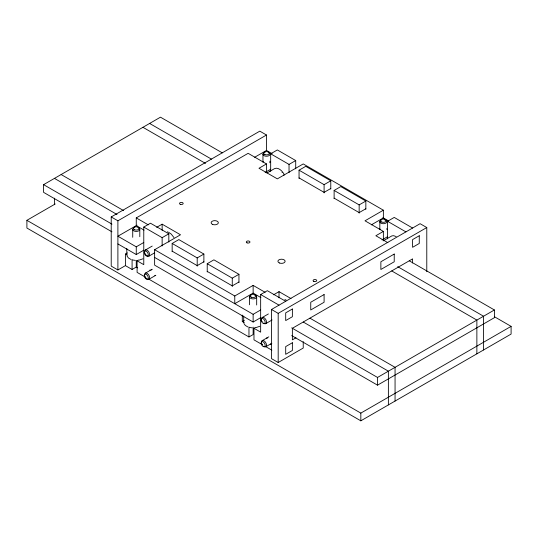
<?xml version="1.0" encoding="UTF-8"?>
<svg xmlns="http://www.w3.org/2000/svg" width="538" height="538" viewBox="0 0 538 538"><rect width="100%" height="100%" fill="white"/><g stroke="black" fill="none" stroke-linecap="round" stroke-linejoin="round"><path stroke-width="0.81" d="M117.896 269.962L117.896 220.802L111.218 216.949L111.218 266.108L117.896 269.962L125.408 265.624L132.086 269.484L136.262 267.07L137.694 267.897M162.14 230.345L162.14 224.178L180.506 234.776L154.628 249.719L154.628 265.147L253.136 322.02L260.654 317.682M111.985 231.844L43.598 192.362L43.598 184.655L160.472 117.176L222.308 152.879M494.368 316.694L511.1 326.358L511.1 334.071L360.83 420.824L26.9 228.031L26.9 220.318L55.212 203.976M111.218 216.949L259.814 131.151L266.498 135.011L266.498 150.432L272.147 153.693M117.896 220.802L266.498 135.011M144.036 230.109L136.262 225.624L136.262 217.91L248.132 153.323L266.498 163.929L266.498 171.642M137.062 225.16L117.896 236.222L136.262 246.828L143.774 242.49M254.609 157.298L266.498 150.432M145.085 276.989L137.096 272.376L137.096 260.809L143.774 264.662L143.774 227.07L150.452 223.209L168.818 233.815L168.818 242.08M270.668 171.353L270.668 153.807L277.346 149.947L295.712 160.553L295.712 168.818M156.679 227.332L162.14 224.178M266.498 163.929L258.98 168.266L277.346 178.872L303.23 163.929L383.372 210.197L383.372 217.91L371.361 224.844M265.126 172.429L270.668 169.228M125.408 265.624L125.408 254.057L127.412 252.9M266.949 173.007L274.501 168.643C277.467 167.204 280.607 169.631 282.443 171.81M143.774 227.07L162.14 237.668L168.818 233.815M270.668 153.807L289.034 164.406L295.712 160.553M117.896 243.936L136.262 254.541L143.774 250.204M145.26 250.083L152.214 246.068M137.096 260.809L138.488 260.002M148.979 256.101L154.547 252.887M172.16 251.717L172.16 243.452L178.838 239.598L203.882 254.057L203.882 262.322M299.054 178.455L299.054 170.19L305.732 166.336L330.776 180.795L330.776 189.06M145.26 273.217L151.931 269.363M148.979 279.235L155.657 275.382M172.16 243.452L197.204 257.91L203.882 254.057M299.054 170.19L324.098 184.655L330.776 180.795M203.882 261.771L197.204 265.624L172.16 251.165M330.776 188.508L324.098 192.362L299.054 177.903M207.224 271.959L207.224 263.701L213.902 259.841L238.946 274.299L238.946 282.564M334.118 198.697L334.118 190.439L340.796 186.578L365.84 201.037L365.84 209.302M207.224 263.701L232.268 278.159L238.946 274.299M334.118 190.439L359.162 204.897L365.84 201.037M238.946 282.013L232.268 285.866L207.224 271.408M365.84 208.751L359.162 212.604L334.118 198.145M154.628 249.719L234.77 295.987L253.136 285.389L265.147 292.322M383.372 210.197L365.006 220.802L383.372 231.407L383.372 239.114M260.91 297.588L253.136 293.096L234.77 303.701L234.77 295.987M262.557 344.811L253.976 339.855L253.976 328.281L260.654 332.141L260.654 294.542L267.332 290.688L285.698 301.293M387.548 238.825L387.548 221.286L394.226 217.426L412.592 228.031M273.553 294.811L279.02 291.65L291.024 298.583M383.372 231.407L375.86 235.745L387.864 242.678M154.628 257.433L253.136 314.306L260.654 309.969M382.007 239.908L387.548 236.707M242.288 315.107L242.288 321.536L244.292 320.379M383.137 240.876L391.866 235.893L393.601 235.684L396.19 236.579M303.23 341.617L303.23 348.046L278.186 362.504L271.502 358.651L271.502 309.484L420.104 223.694L426.782 227.547L426.782 271.71M262.134 317.561L268.395 313.943M271.502 309.484L278.186 313.345L426.782 227.547M253.976 328.281L255.362 327.481M265.859 323.58L272.114 319.962M148.717 279.087L248.966 336.963L253.136 334.549L253.136 327.111M262.134 340.695L268.812 336.842M265.859 346.714L271.865 343.244M295.994 337.763L292.376 339.855L292.376 328.281L412.592 258.879L412.592 263.008M291.683 327.884L377.528 377.447L494.402 309.969L494.402 317.682L377.528 385.161L291.683 335.598M26.9 220.318L360.83 413.11L511.1 326.358M142.906 258.812L138.992 260.17M259.78 326.29L255.866 327.649M135.341 260.379L132.671 259.988M252.214 327.857L249.545 327.467M167.358 231.844L167.99 232.026M284.864 299.505L286.162 300.103M131.043 259.491L128.454 257.991L127.015 255.994M247.917 326.969L245.328 325.47L243.889 323.472M168.636 232.288L171.212 234.07L173.982 237.581M382.908 217.641L388.698 220.984M387.548 221.286L405.914 231.885M409.284 260.822L494.402 309.969M149.618 123.444L211.461 159.14M397.703 266.673L483.548 316.236L483.548 349.976M142.94 127.298L205.509 163.417M391.751 270.944L476.87 320.09L476.87 353.829M61.13 174.534L123.693 210.654M136.262 217.91L148.273 224.844M309.942 318.18L395.06 367.326L395.06 401.066M260.654 294.542L279.02 305.147M54.452 178.387L117.015 214.507M303.264 322.04L388.382 371.18L388.382 404.919M43.598 184.655L111.985 224.138M125.408 254.057L127.412 255.214M242.288 321.536L244.292 322.692M265.422 346.459L271.865 350.177M283.008 172.523L284.01 174.056M379.835 221.569L379.835 229.275M377.528 377.447L377.528 385.161M360.83 413.11L360.83 420.824M359.162 204.897L359.162 213.156M324.098 184.655L324.098 192.913M289.034 164.406L289.034 172.671M279.02 291.65L279.02 297.823M278.186 313.345L278.186 362.504M262.961 154.09L262.961 161.797M256.673 296.969L256.673 304.999M253.136 285.389L253.136 293.096M253.136 314.306L253.136 322.02M249.598 296.754L249.598 304.784M248.966 327.043L248.966 336.963M243.694 316.008L243.694 322.356M232.268 278.159L232.268 286.418M197.204 257.91L197.204 266.175M162.14 237.668L162.14 245.933M139.799 229.491L139.799 236.72M136.262 246.828L136.262 254.541M136.262 260.459L136.262 267.07M132.725 229.282L132.725 237.312M132.086 259.565L132.086 269.484M126.82 248.529L126.82 254.877M54.452 198.139L54.452 204.722M262.228 344.73A3.544 2.044 60 0 1 262.9 340.473A3.544 2.044 60 0 1 266.485 344.797A3.544 2.044 60 0 1 263.465 346.223M270.937 344.333A5.313 3.067 60 0 1 270.399 344.024M266.996 338.658A5.313 3.067 60 0 1 266.915 337.682M144.641 275.207A3.544 2.044 60 0 1 147.768 273.808A3.544 2.044 60 0 1 149.087 279.148A3.544 2.044 60 0 1 144.924 276.344M155.798 275.268A3.544 2.044 60 0 1 154.836 275.604M151.447 270.009A3.544 2.044 60 0 1 152.153 269.242M150.035 270.204A5.313 3.067 60 0 1 150.048 269.901M261.549 319.774A3.544 2.044 60 0 1 263.815 317.581A3.544 2.044 60 0 1 266.492 322.215A3.544 2.044 60 0 1 263.465 323.089M262.228 321.589A3.544 2.044 60 0 1 262.1 321.368M144.641 252.073A3.544 2.044 60 0 1 147.768 250.674A3.544 2.044 60 0 1 149.087 256.014A3.544 2.044 60 0 1 144.924 253.21M384.367 219.712A3.544 2.044 0 0 1 386.479 222.651A3.544 2.044 0 0 1 381.052 223.216A3.544 2.044 0 0 1 381.247 220.035M386.688 228.663A3.544 2.044 0 0 1 386.903 229.524M379.841 229.524A3.544 2.044 0 0 1 379.909 228.946M268.193 152.402A3.544 2.044 0 0 1 269.175 155.536A3.544 2.044 0 0 1 263.66 155.421A3.544 2.044 0 0 1 265.026 152.335M269.814 161.192A3.544 2.044 0 0 1 269.72 162.752M262.988 162.194A3.544 2.044 0 0 1 263.035 161.467M269.679 171.104A5.313 3.067 0 0 1 269.37 171.232M254.138 294.905A3.544 2.044 0 0 1 256.249 297.844A3.544 2.044 0 0 1 250.816 298.408A3.544 2.044 0 0 1 251.017 295.228M137.957 227.594A3.544 2.044 0 0 1 139.1 230.614A3.544 2.044 0 0 1 133.76 230.829A3.544 2.044 0 0 1 134.137 227.749M282.02 172.227A7.377 4.257 60 0 1 282.356 172.617M283.795 174.789A7.377 4.257 60 0 1 284.03 175.26M292.376 309.007L285.698 312.86L285.698 320.574L292.376 316.714L292.376 309.007M419.27 235.745L412.592 239.598L412.592 247.312L419.27 243.452L419.27 235.745M324.098 294.542L310.742 302.255L310.742 309.969L324.098 302.255L324.098 294.542M394.226 254.057L380.864 261.771L380.864 269.484L394.226 261.771L394.226 254.057M292.376 342.746L285.698 346.6L285.698 354.313L292.376 350.453L292.376 342.746M261.186 343.493A2.831 1.634 60 0 0 264.467 346.694A2.831 1.634 60 0 0 263.808 342.383A2.831 1.634 60 0 0 261.186 343.493M144.312 276.014A2.831 1.634 60 0 0 147.594 279.215A2.831 1.634 60 0 0 146.935 274.905A2.831 1.634 60 0 0 144.312 276.014M261.186 320.359A2.831 1.634 60 0 0 264.467 323.56A2.831 1.634 60 0 0 263.808 319.249A2.831 1.634 60 0 0 261.186 320.359M144.312 252.88A2.831 1.634 60 0 0 147.594 256.081A2.831 1.634 60 0 0 146.935 251.771A2.831 1.634 60 0 0 144.312 252.88M381.785 222.059A2.831 1.634 0 0 0 386.197 220.822A2.831 1.634 0 0 0 382.135 219.235A2.831 1.634 0 0 0 381.785 222.059M264.904 154.581A2.831 1.634 0 0 0 269.323 153.343A2.831 1.634 0 0 0 265.254 151.756A2.831 1.634 0 0 0 264.904 154.581M251.549 297.252A2.831 1.634 0 0 0 255.967 296.008A2.831 1.634 0 0 0 251.898 294.421A2.831 1.634 0 0 0 251.549 297.252M134.675 229.773A2.831 1.634 0 0 0 139.086 228.536A2.831 1.634 0 0 0 135.025 226.942A2.831 1.634 0 0 0 134.675 229.773M279.41 262.974A3.598 2.078 0 0 0 285.106 261.502A3.598 2.078 0 0 0 280.056 259.39A3.598 2.078 0 0 0 279.41 262.974M212.624 224.413A3.598 2.078 0 0 0 218.32 222.94A3.598 2.078 0 0 0 213.27 220.829A3.598 2.078 0 0 0 212.624 224.413M180.27 204.305A1.829 1.056 0 0 0 183.162 203.559A1.829 1.056 0 0 0 180.6 202.483A1.829 1.056 0 0 0 180.27 204.305M247.056 242.867A1.829 1.056 0 0 0 249.948 242.12A1.829 1.056 0 0 0 247.386 241.044A1.829 1.056 0 0 0 247.056 242.867M313.842 281.421A1.829 1.056 0 0 0 316.734 280.675A1.829 1.056 0 0 0 314.172 279.605A1.829 1.056 0 0 0 313.842 281.421"/></g></svg>
